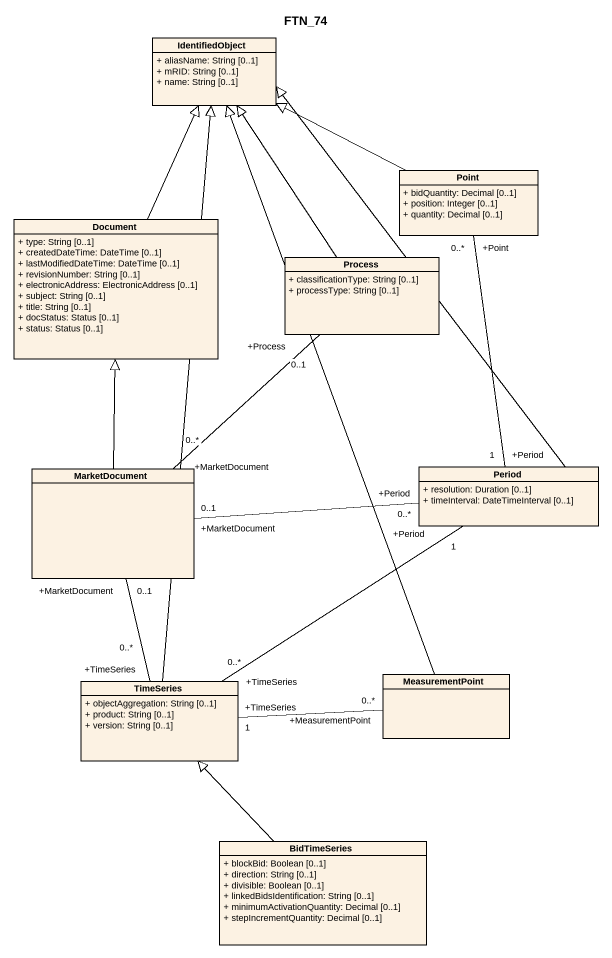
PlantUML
@startuml
title FTN_74
hide circle
hide empty members
skinparam classAttributeIconSize 0
class IdentifiedObject {
  + aliasName: String [0..1]
  + mRID: String [0..1]
  + name: String [0..1]
}
class Point {
  + bidQuantity: Decimal [0..1]
  + position: Integer [0..1]
  + quantity: Decimal [0..1]
}
class Document {
  + type: String [0..1]
  + createdDateTime: DateTime [0..1]
  + lastModifiedDateTime: DateTime [0..1]
  + revisionNumber: String [0..1]
  + electronicAddress: ElectronicAddress [0..1]
  + subject: String [0..1]
  + title: String [0..1]
  + docStatus: Status [0..1]
  + status: Status [0..1]
}
class "Process" as Process_ #FCF2E3 {
  + classificationType: String [0..1]
  + processType: String [0..1]
}
class MarketDocument
class Period {
  + resolution: Duration [0..1]
  + timeInterval: DateTimeInterval [0..1]
}
class TimeSeries {
  + objectAggregation: String [0..1]
  + product: String [0..1]
  + version: String [0..1]
}
class MeasurementPoint #FCF2E3
class BidTimeSeries #FCF2E3 {
  + blockBid: Boolean [0..1]
  + direction: String [0..1]
  + divisible: Boolean [0..1]
  + linkedBidsIdentification: String [0..1]
  + minimumActivationQuantity: Decimal [0..1]
  + stepIncrementQuantity: Decimal [0..1]
}
Point -left-|> IdentifiedObject
Point "+Point\n0..*" -- "+Period\n1" Period
Document -up-|> IdentifiedObject
Process_ -up-|> IdentifiedObject
Process_ "+Process\n0..1" -- "+MarketDocument\n0..*" MarketDocument
MarketDocument -up-|> Document
MarketDocument "+MarketDocument\n0..1" -right- "+Period\n0..*" Period
Period -up-|> IdentifiedObject
TimeSeries -up-|> IdentifiedObject
TimeSeries "+TimeSeries\n0..*" -up- "+MarketDocument\n0..1" MarketDocument
TimeSeries "+TimeSeries\n0..*" -up- "+Period\n1" Period
TimeSeries "+TimeSeries\n1" -right- "+MeasurementPoint\n0..*" MeasurementPoint
MeasurementPoint -up-|> IdentifiedObject
BidTimeSeries -up-|> TimeSeries
@enduml
